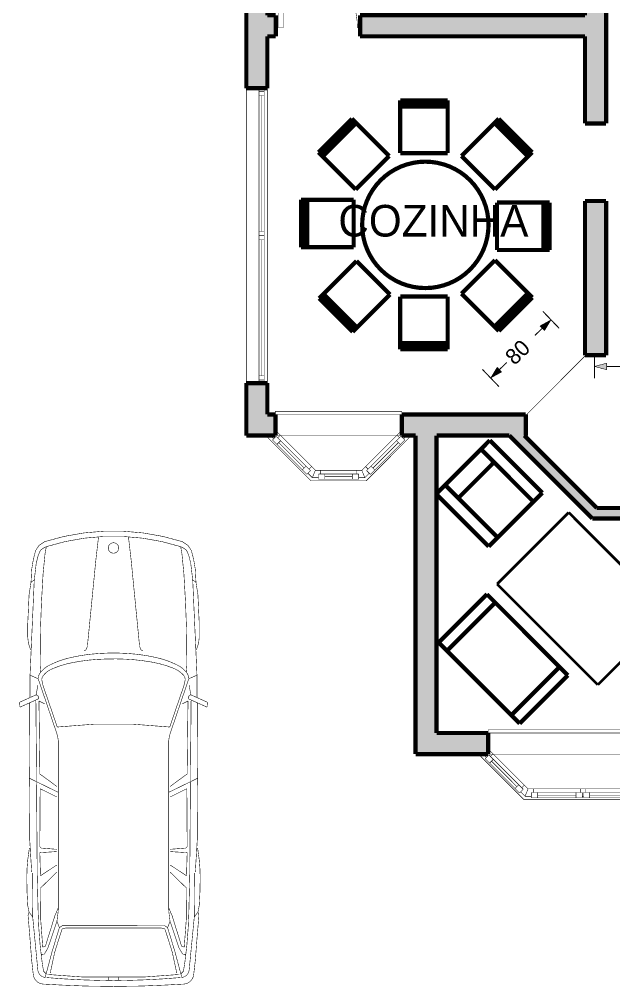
# Model space of a CAD drawing. Extents: x -27.1 to 14.4, y -13.6 to 27.5.
# Drawn here: x 2.19 to 7.83, y -4.2 to 4.98 of the extents above; entities that cross this region are included whole.
import ezdxf

# ---------------------------------------------------------------- set-up
doc = ezdxf.new("R2010")
doc.units = 0
doc.header["$MEASUREMENT"] = 0
doc.linetypes.add('RAYAS', pattern=[0.282222, 0.141111, -0.141111])
for name, color, linetype, lineweight, plot in [('CLOSET', 7, 'Continuous', 0, False), ('COTAS', 7, 'Continuous', 0, False), ('MUROS_EXTERIORES', 7, 'Continuous', 0, False), ('TEXTO', 7, 'Continuous', 0, False)]:
    doc.layers.add(name, color=color, linetype=linetype, lineweight=lineweight, plot=plot)

# ---------------------------------------------------------------- blocks, each defined once
blk = doc.blocks.new('VENTANA_SALIENTE_ANGULO__5')
at = {"color": 7, "linetype": 'Continuous', "const_width": 0.005}
for points in [[(-0.9919, 0.12), (-0.5619, 0.55)], [(-0.5619, 0.55), (0.5619, 0.55)], [(0.5619, 0.55), (0.9919, 0.12)], [(-0.9283, 0.1624), (-0.6018, 0.4889)], [(-0.6018, 0.4889), (-0.5665, 0.4535)], [(-0.5495, 0.52), (-0.5912, 0.4783)], [(-0.5495, 0.52), (-0.4905, 0.52)], [(-0.5205, 0.45), (-0.5495, 0.52)], [(-0.4905, 0.535), (-0.005, 0.535)], [(-0.4905, 0.485), (-0.4905, 0.535)], [(-0.005, 0.485), (-0.4905, 0.485)], [(-0.4705, 0.485), (-0.4705, 0.45)], [(-0.4305, 0.535), (-0.4305, 0.485)], [(-0.4305, 0.51), (-0.065, 0.51)], [(-0.065, 0.535), (-0.065, 0.485)], [(-0.025, 0.485), (-0.025, 0.45)], [(-0.005, 0.535), (-0.005, 0.485)], [(-0.005, 0.52), (0.005, 0.52)], [(0.005, 0.535), (0.4905, 0.535)], [(0.005, 0.485), (0.005, 0.535)], [(0.4905, 0.485), (0.005, 0.485)], [(0.025, 0.485), (0.025, 0.45)], [(0.065, 0.535), (0.065, 0.485)], [(0.065, 0.51), (0.4305, 0.51)], [(0.4305, 0.535), (0.4305, 0.485)], [(0.4705, 0.485), (0.4705, 0.45)], [(0.4905, 0.535), (0.4905, 0.485)], [(0.5495, 0.52), (0.4905, 0.52)], [(0.5205, 0.45), (0.5495, 0.52)], [(0.5495, 0.52), (0.5912, 0.4783)], [(0.6018, 0.4889), (0.5665, 0.4535)], [(0.9283, 0.1624), (0.6018, 0.4889)], [(-0.9, 0.0705), (-0.5205, 0.45)], [(-0.5665, 0.4535), (-0.8929, 0.1271)], [(-0.8682, 0.1872), (-0.6266, 0.4288)], [(-0.6442, 0.4465), (-0.6089, 0.4111)], [(-0.5806, 0.4394), (-0.5559, 0.4146)], [(-0.5205, 0.45), (0.5205, 0.45)], [(0.5205, 0.45), (0.9, 0.0705)], [(0.5806, 0.4394), (0.5559, 0.4146)], [(0.5665, 0.4535), (0.8929, 0.1271)], [(0.6442, 0.4465), (0.6089, 0.4111)], [(0.8682, 0.1872), (0.6266, 0.4288)], [(-0.8859, 0.2049), (-0.8505, 0.1695)], [(0.8859, 0.2049), (0.8505, 0.1695)], [(-0.9495, 0.12), (-0.9177, 0.1518)], [(-0.8929, 0.1271), (-0.9283, 0.1624)], [(-0.8788, 0.1412), (-0.854, 0.1165)], [(0.8788, 0.1412), (0.854, 0.1165)], [(0.8929, 0.1271), (0.9283, 0.1624)], [(0.9495, 0.12), (0.9177, 0.1518)], [(-0.9, -0.08), (-0.9, -0.11)], [(0.9, -0.11), (0.9, -0.08)], [(-0.9, -0.11), (0.9, -0.11)]]:
    blk.add_lwpolyline(points, dxfattribs=at)
at = {"color": 7, "linetype": 'RAYAS', "const_width": 0.005}
for points in [[(-0.9, 0.12), (0.9, 0.12)], [(-0.9, -0.08), (0.9, -0.08)]]:
    blk.add_lwpolyline(points, dxfattribs=at)
blk = doc.blocks.new('WALL_9', base_point=(6.0501, -1.8907))
at = {"layer": 'MUROS_EXTERIORES', "linetype": 'Continuous'}
for points in [[(6.6401, -1.9907), (6.6401, -1.7907), (6.1501, -1.7907), (5.9501, -1.9907)], [(9.1501, -1.9907), (8.9501, -1.7907), (8.4401, -1.7907), (8.4401, -1.9907)]]:
    blk.add_hatch(color=254, dxfattribs=at).paths.add_polyline_path(points, flags=0)
at = {"color": 5, "linetype": 'Continuous', "const_width": 0.04}
for points in [[(6.6401, -1.7907), (6.1501, -1.7907)], [(6.6401, -1.7907), (6.6401, -1.9907)], [(8.4401, -1.7907), (8.4401, -1.9907)], [(8.9501, -1.7907), (8.4401, -1.7907)], [(5.9501, -1.9907), (6.6401, -1.9907)], [(8.4401, -1.9907), (9.1501, -1.9907)]]:
    blk.add_lwpolyline(points, dxfattribs=at)
at = {"xscale": -1, "rotation": 180}
blk.add_blockref('VENTANA_SALIENTE_ANGULO__5', (7.5401, -1.8707), dxfattribs=at)
blk = doc.blocks.new('V2_BATIENTE_65_6')
at = {"color": 7, "linetype": 'Continuous', "const_width": 0.005}
for points in [[(0.9, 0), (-0.9, 0)], [(-0.9, 0), (-0.9, -0.05)], [(-0.87, 0), (-0.87, -0.05)], [(-0.83, -0.05), (-0.83, 0)], [(-0.04, 0), (-0.04, -0.0508)], [(0, 0), (0, -0.05)], [(0.04, 0), (0.04, -0.0508)], [(0.83, -0.05), (0.83, 0)], [(0.87, 0), (0.87, -0.05)], [(0.9, -0.05), (0.9, 0)], [(-0.9, -0.05), (0.9, -0.05)], [(-0.83, -0.025), (-0.04, -0.025)], [(0.83, -0.025), (0.04, -0.025)]]:
    blk.add_lwpolyline(points, dxfattribs=at)
blk = doc.blocks.new('V2_BATIENTE_65_7')
at = {"color": 7, "linetype": 'Continuous', "const_width": 0.005}
for points in [[(1.4, 0), (-1.4, 0)], [(-1.4, 0), (-1.4, -0.05)], [(-1.37, 0), (-1.37, -0.05)], [(-1.33, -0.05), (-1.33, 0)], [(-0.04, 0), (-0.04, -0.0508)], [(0, 0), (0, -0.05)], [(0.04, 0), (0.04, -0.0508)], [(1.33, -0.05), (1.33, 0)], [(1.37, 0), (1.37, -0.05)], [(1.4, -0.05), (1.4, 0)], [(-1.4, -0.05), (1.4, -0.05)], [(-1.33, -0.025), (-0.04, -0.025)], [(1.33, -0.025), (0.04, -0.025)]]:
    blk.add_lwpolyline(points, dxfattribs=at)
blk = doc.blocks.new('WALL_12', base_point=(4.4429, 8.5119))
at = {"layer": 'MUROS_EXTERIORES', "linetype": 'Continuous'}
for points in [[(4.3429, 7.7057), (4.5429, 7.7057), (4.5429, 8.4119), (4.3429, 8.6119)], [(4.3429, 4.3308), (4.5429, 4.3308), (4.5429, 5.9057), (4.3429, 5.9057)], [(4.3429, 1.0337), (4.5429, 1.2337), (4.5429, 1.5308), (4.3429, 1.5308)]]:
    blk.add_hatch(color=254, dxfattribs=at).paths.add_polyline_path(points, flags=0)
at = {"color": 5, "linetype": 'Continuous', "const_width": 0.04}
for points in [[(4.3429, 8.6119), (4.3429, 7.7057)], [(4.5429, 7.7057), (4.5429, 8.4119)], [(4.5429, 7.7057), (4.3429, 7.7057)], [(4.5429, 5.9057), (4.3429, 5.9057)], [(4.3429, 5.9057), (4.3429, 4.3308)], [(4.5429, 5.0231), (4.5429, 5.9057)], [(4.5429, 4.3308), (4.5429, 4.8231)], [(4.5429, 4.3308), (4.3429, 4.3308)], [(4.5429, 1.5308), (4.3429, 1.5308)], [(4.3429, 1.5308), (4.3429, 1.0337)], [(4.5429, 1.2337), (4.5429, 1.5308)]]:
    blk.add_lwpolyline(points, dxfattribs=at)
at = {"color": 7, "linetype": 'Continuous', "const_width": 0.005}
for points in [[(4.3429, 7.7057), (4.3429, 5.9057)], [(4.5429, 5.9057), (4.5429, 7.7057)], [(4.3429, 4.3308), (4.3429, 1.5308)], [(4.5429, 1.5308), (4.5429, 4.3308)]]:
    blk.add_lwpolyline(points, dxfattribs=at)
at = {"xscale": -1, "rotation": 90}
for name, p in [('V2_BATIENTE_65_6', (4.4629, 6.8057)), ('V2_BATIENTE_65_7', (4.4629, 2.9308))]:
    blk.add_blockref(name, p, dxfattribs=at)
blk = doc.blocks.new('WALL_13', base_point=(6.0501, -1.8907))
at = {"layer": 'MUROS_EXTERIORES', "linetype": 'Continuous'}
blk.add_hatch(color=254, dxfattribs=at).paths.add_polyline_path([(6.1501, -1.7907), (6.1501, 1.0337), (5.9501, 1.0337), (5.9501, -1.9907)], flags=0)
at = {"color": 5, "linetype": 'Continuous', "const_width": 0.04}
for points in [[(5.9501, 1.0337), (5.9501, -1.9907)], [(6.1501, -1.7907), (6.1501, 1.0337)]]:
    blk.add_lwpolyline(points, dxfattribs=at)
blk = doc.blocks.new('VENTANA_SALIENTE_ANGULO__8')
at = {"color": 7, "linetype": 'Continuous', "const_width": 0.005}
for points in [[(-0.6919, 0.12), (-0.2619, 0.55)], [(-0.2619, 0.55), (0.2619, 0.55)], [(0.2619, 0.55), (0.6919, 0.12)], [(-0.6283, 0.1624), (-0.3018, 0.4889)], [(-0.3018, 0.4889), (-0.2665, 0.4535)], [(-0.2495, 0.52), (-0.2912, 0.4783)], [(-0.2495, 0.52), (-0.1905, 0.52)], [(-0.2205, 0.45), (-0.2495, 0.52)], [(-0.1905, 0.535), (0.1905, 0.535)], [(-0.1905, 0.485), (-0.1905, 0.535)], [(0.1905, 0.485), (-0.1905, 0.485)], [(-0.1705, 0.485), (-0.1705, 0.45)], [(-0.1305, 0.535), (-0.1305, 0.485)], [(-0.1305, 0.51), (0.1305, 0.51)], [(0.1305, 0.535), (0.1305, 0.485)], [(0.1705, 0.485), (0.1705, 0.45)], [(0.1905, 0.535), (0.1905, 0.485)], [(0.2495, 0.52), (0.1905, 0.52)], [(0.2205, 0.45), (0.2495, 0.52)], [(0.2495, 0.52), (0.2912, 0.4783)], [(0.3018, 0.4889), (0.2665, 0.4535)], [(0.6283, 0.1624), (0.3018, 0.4889)], [(-0.6, 0.0705), (-0.2205, 0.45)], [(-0.2665, 0.4535), (-0.5929, 0.1271)], [(-0.5682, 0.1872), (-0.3266, 0.4288)], [(-0.3442, 0.4465), (-0.3089, 0.4111)], [(-0.2806, 0.4394), (-0.2559, 0.4146)], [(-0.2205, 0.45), (0.2205, 0.45)], [(0.2205, 0.45), (0.6, 0.0705)], [(0.2806, 0.4394), (0.2559, 0.4146)], [(0.2665, 0.4535), (0.5929, 0.1271)], [(0.3442, 0.4465), (0.3089, 0.4111)], [(0.5682, 0.1872), (0.3266, 0.4288)], [(-0.5859, 0.2049), (-0.5505, 0.1695)], [(0.5859, 0.2049), (0.5505, 0.1695)], [(-0.6495, 0.12), (-0.6177, 0.1518)], [(-0.5929, 0.1271), (-0.6283, 0.1624)], [(-0.5788, 0.1412), (-0.554, 0.1165)], [(0.5788, 0.1412), (0.554, 0.1165)], [(0.5929, 0.1271), (0.6283, 0.1624)], [(0.6495, 0.12), (0.6177, 0.1518)], [(-0.6, -0.08), (-0.6, -0.11)], [(0.6, -0.11), (0.6, -0.08)], [(-0.6, -0.11), (0.6, -0.11)]]:
    blk.add_lwpolyline(points, dxfattribs=at)
at = {"color": 7, "linetype": 'RAYAS', "const_width": 0.005}
for points in [[(-0.6, 0.12), (0.6, 0.12)], [(-0.6, -0.08), (0.6, -0.08)]]:
    blk.add_lwpolyline(points, dxfattribs=at)
blk = doc.blocks.new('WALL_14', base_point=(4.4429, 1.1337))
at = {"layer": 'MUROS_EXTERIORES', "linetype": 'Continuous'}
for points in [[(4.6196, 1.0337), (4.6196, 1.2337), (4.5429, 1.2337), (4.3429, 1.0337)], [(6.9971, 1.0337), (6.9971, 1.2337), (5.8196, 1.2337), (5.8196, 1.0337)]]:
    blk.add_hatch(color=254, dxfattribs=at).paths.add_polyline_path(points, flags=0)
at = {"color": 5, "linetype": 'Continuous', "const_width": 0.04}
for points in [[(4.6196, 1.2337), (4.5429, 1.2337)], [(4.6196, 1.2337), (4.6196, 1.0337)], [(5.8196, 1.2337), (5.8196, 1.0337)], [(6.9971, 1.2337), (5.8196, 1.2337)], [(6.9971, 1.0337), (6.9971, 1.2337)], [(4.3429, 1.0337), (4.6196, 1.0337)], [(5.8196, 1.0337), (5.9501, 1.0337)], [(6.1501, 1.0337), (6.8423, 1.0337)], [(6.9837, 1.0337), (6.9971, 1.0337)]]:
    blk.add_lwpolyline(points, dxfattribs=at)
at = {"xscale": -1, "rotation": 180}
blk.add_blockref('VENTANA_SALIENTE_ANGULO__8', (5.2196, 1.1537), dxfattribs=at)
blk = doc.blocks.new('WALL_15', base_point=(6.813, 1.1337))
at = {"layer": 'MUROS_EXTERIORES', "linetype": 'Continuous'}
blk.add_hatch(color=254, dxfattribs=at).paths.add_polyline_path([(6.8423, 1.0337), (7.6306, 0.2454), (7.672, 0.3454), (6.9837, 1.0337)], flags=0)
at = {"color": 5, "linetype": 'Continuous', "const_width": 0.04}
for points in [[(6.8423, 1.0337), (7.6306, 0.2454)], [(7.672, 0.3454), (6.9837, 1.0337)]]:
    blk.add_lwpolyline(points, dxfattribs=at)
blk = doc.blocks.new('WALL_16', base_point=(7.6513, 0.2954))
at = {"layer": 'MUROS_EXTERIORES', "linetype": 'Continuous'}
blk.add_hatch(color=254, dxfattribs=at).paths.add_polyline_path([(7.6306, 0.2454), (8.1792, 0.2454), (8.1792, 0.3454), (7.672, 0.3454)], flags=0)
at = {"color": 5, "linetype": 'Continuous', "const_width": 0.04}
for points in [[(8.1792, 0.3454), (7.672, 0.3454)], [(8.1792, 0.2454), (8.1792, 0.3454)], [(7.6306, 0.2454), (8.1792, 0.2454)]]:
    blk.add_lwpolyline(points, dxfattribs=at)
blk = doc.blocks.new('PUERTA_1_M_65_5')
at = {"color": 0, "linetype": 'Continuous', "const_width": 0.005}
blk.add_lwpolyline([(0.3306, 0.7487, 0.396979), (-0.375, 0, 0.396979)], format="xyb", dxfattribs=at)
for points in [[(0.375, 0.75), (0.3306, 0.75)], [(0.3306, 0), (0.3306, 0.75)], [(0.375, 0), (0.375, 0.75)], [(0.375, 0), (0.3306, 0)]]:
    blk.add_lwpolyline(points, dxfattribs=at)
blk = doc.blocks.new('WALL_20', base_point=(7.6603, 4.9231))
at = {"layer": 'MUROS_EXTERIORES', "linetype": 'Continuous'}
for points in [[(4.5429, 5.0231), (4.5429, 4.8231), (4.6231, 4.8231), (4.6231, 5.0231)], [(5.4239, 5.0231), (5.4239, 4.8231), (7.5603, 4.8231), (7.5603, 5.0231)]]:
    blk.add_hatch(color=254, dxfattribs=at).paths.add_polyline_path(points, flags=0)
at = {"color": 5, "linetype": 'Continuous', "const_width": 0.04}
for points in [[(4.6231, 5.0231), (4.5429, 5.0231)], [(4.6231, 4.8231), (4.6231, 5.0231)], [(5.4239, 4.8231), (5.4239, 5.0231)], [(7.5603, 5.0231), (5.4239, 5.0231)], [(4.5429, 4.8231), (4.6231, 4.8231)], [(5.4239, 4.8231), (7.5603, 4.8231)]]:
    blk.add_lwpolyline(points, dxfattribs=at)
at = {"color": 7, "xscale": -1}
blk.add_blockref('PUERTA_1_M_65_5', (5.0235, 4.9031), dxfattribs=at)
blk = doc.blocks.new('PUERTA_1_M_65_8')
at = {"color": 0, "linetype": 'Continuous', "const_width": 0.005}
blk.add_lwpolyline([(0.3306, 0.7487, 0.396979), (-0.375, 0, 0.396979)], format="xyb", dxfattribs=at)
for points in [[(0.375, 0.75), (0.3306, 0.75)], [(0.3306, 0), (0.3306, 0.75)], [(0.375, 0), (0.375, 0.75)], [(0.375, 0), (0.3306, 0)]]:
    blk.add_lwpolyline(points, dxfattribs=at)
blk = doc.blocks.new('WALL_29', base_point=(7.6603, 8.5119))
at = {"layer": 'MUROS_EXTERIORES', "linetype": 'Continuous'}
for points in [[(7.5603, 6.6286), (7.7603, 6.6286), (7.7603, 8.6119), (7.5603, 8.4119)], [(7.5603, 3.9958), (7.7603, 3.9958), (7.7603, 5.8278), (7.5603, 5.8278)]]:
    blk.add_hatch(color=254, dxfattribs=at).paths.add_polyline_path(points, flags=0)
at = {"color": 5, "linetype": 'Continuous', "const_width": 0.04}
for points in [[(7.7603, 6.6286), (7.7603, 8.6119)], [(7.5603, 8.4119), (7.5603, 6.6286)], [(7.7603, 6.6286), (7.5603, 6.6286)], [(7.7603, 5.8278), (7.5603, 5.8278)], [(7.5603, 5.8278), (7.5603, 5.0231)], [(7.7603, 3.9958), (7.7603, 5.8278)], [(7.5603, 4.8231), (7.5603, 3.9958)], [(7.5603, 3.9958), (7.7603, 3.9958)]]:
    blk.add_lwpolyline(points, dxfattribs=at)
at = {"color": 7, "rotation": 89.99999999999999}
blk.add_blockref('PUERTA_1_M_65_8', (7.6803, 6.2282), dxfattribs=at)
blk = doc.blocks.new('WALL_30', base_point=(7.6603, 3.2599))
at = {"layer": 'MUROS_EXTERIORES', "linetype": 'Continuous'}
blk.add_hatch(color=254, dxfattribs=at).paths.add_polyline_path([(7.5603, 3.2599), (7.5603, 1.7963), (7.7603, 1.7963), (7.7603, 3.2599)], flags=0)
at = {"color": 5, "linetype": 'Continuous', "const_width": 0.04}
for points in [[(7.5603, 3.2599), (7.5603, 1.7963)], [(7.7603, 3.2599), (7.5603, 3.2599)], [(7.7603, 1.7963), (7.7603, 3.2599)], [(7.5603, 1.7963), (7.7603, 1.7963)]]:
    blk.add_lwpolyline(points, dxfattribs=at)
blk = doc.blocks.new('DIM_4', base_point=(9.0501, 1.6893))
at = {"color": 251, "linetype": 'Continuous', "const_width": 0.01}
for points in [[(7.6501, 1.5768), (7.6501, 1.8018)], [(9.0501, 1.5768), (9.0501, 1.8018)], [(7.766, 1.6893), (8.0094, 1.6893)], [(8.6908, 1.6893), (8.9342, 1.6893)]]:
    blk.add_lwpolyline(points, dxfattribs=at)
at = {"color": 7, "linetype": 'Continuous', "const_width": 0.005}
for points in [[(7.6501, 1.6893), (7.766, 1.7204)], [(7.6501, 1.6893), (7.766, 1.6583)], [(7.766, 1.7204), (7.766, 1.6583)], [(9.0501, 1.6893), (8.9342, 1.7204)], [(8.9342, 1.6583), (8.9342, 1.7204)], [(9.0501, 1.6893), (8.9342, 1.6583)]]:
    blk.add_lwpolyline(points, dxfattribs=at)
at = {"color": 7}
for points in [[(7.6501, 1.6893), (7.766, 1.7204), (7.766, 1.6583)], [(9.0501, 1.6893), (8.9342, 1.6583), (8.9342, 1.7204)]]:
    blk.add_solid(points, dxfattribs=at)
blk.add_text('1.40', height=0.15, dxfattribs=at).set_placement((8.0394, 1.6143))
blk = doc.blocks.new('DIM_5', base_point=(7.2374, 2.1316))
at = {"color": 251, "linetype": 'Continuous', "const_width": 0.01}
for points in [[(7.3155, 2.0505), (7.1594, 2.2126)], [(7.0843, 1.9841), (7.154, 2.0512)], [(6.7421, 1.4985), (6.5861, 1.6605)], [(6.7476, 1.6599), (6.8172, 1.727)]]:
    blk.add_lwpolyline(points, dxfattribs=at)
at = {"color": 7, "linetype": 'Continuous', "const_width": 0.005}
for points in [[(7.2374, 2.1316), (7.1324, 2.0735)], [(7.2374, 2.1316), (7.1755, 2.0288)], [(7.1755, 2.0288), (7.1324, 2.0735)], [(6.6641, 1.5795), (6.726, 1.6822)], [(6.726, 1.6822), (6.7691, 1.6375)], [(6.6641, 1.5795), (6.7691, 1.6375)]]:
    blk.add_lwpolyline(points, dxfattribs=at)
at = {"color": 7}
for points in [[(7.2374, 2.1316), (7.1755, 2.0288), (7.1324, 2.0735)], [(6.6641, 1.5795), (6.726, 1.6822), (6.7691, 1.6375)]]:
    blk.add_solid(points, dxfattribs=at)
blk.add_text('80', height=0.15, rotation=43.91765, dxfattribs=at).set_placement((6.8909, 1.6937))

msp = doc.modelspace()

# ---------------------------------------------------------------- linework, layer by layer
at = {"color": 0, "linetype": 'Continuous'}
for points, const_width in [([(5.8053, 4.214), (6.2553, 4.214)], 0.04), ([(6.2553, 4.214), (5.8053, 4.214)], 0.04), ([(5.8053, 4.214), (5.8053, 3.714)], 0.04), ([(5.8953, 4.214), (5.8353, 4.214)], 0.04), ([(6.2253, 4.214), (6.1653, 4.214)], 0.04), ([(6.2553, 3.714), (6.2553, 4.214)], 0.04), ([(6.2553, 4.1852), (5.8053, 4.1852)], 0.04), ([(6.2553, 4.1562), (5.8053, 4.1562)], 0.04), ([(6.2553, 3.714), (6.2553, 4.128)], 0.04), ([(5.028, 3.7225), (5.3462, 4.0407)], 0.04), ([(5.3462, 4.0407), (5.028, 3.7225)], 0.04), ([(5.3666, 4.0204), (5.0484, 3.7022)], 0.04), ([(5.6998, 3.6872), (5.3462, 4.0407)], 0.04), ([(6.3872, 3.6872), (6.7408, 4.0407)], 0.04), ([(6.7204, 4.0204), (7.0386, 3.7022)], 0.04), ([(7.059, 3.7225), (6.7408, 4.0407)], 0.04), ([(6.7408, 4.0407), (7.059, 3.7225)], 0.04), ([(5.3872, 3.9998), (5.069, 3.6816)], 0.04), ([(5.325, 4.0195), (5.2826, 3.9771)], 0.04), ([(5.6998, 3.6872), (5.4071, 3.9799)], 0.04), ([(6.3872, 3.6872), (6.6799, 3.9799)], 0.04), ([(6.6998, 3.9998), (7.018, 3.6816)], 0.04), ([(6.762, 4.0195), (6.8044, 3.9771)], 0.04), ([(5.0917, 3.7862), (5.0493, 3.7437)], 0.04), ([(6.9953, 3.7862), (7.0377, 3.7437)], 0.04), ([(5.028, 3.7225), (5.3816, 3.369)], 0.04), ([(5.3816, 3.369), (5.6998, 3.6872)], 0.04), ([(5.8053, 3.714), (6.2553, 3.714)], 0.04), ([(6.7054, 3.369), (6.3872, 3.6872)], 0.04), ([(7.059, 3.7225), (6.7054, 3.369)], 0.04), ([(4.8627, 3.2714), (4.8627, 2.8214)], 0.04), ([(4.8627, 2.8214), (4.8627, 3.2714)], 0.04), ([(4.8627, 3.2714), (5.3627, 3.2714)], 0.04), ([(4.8627, 3.1814), (4.8627, 3.2414)], 0.04), ([(4.8915, 2.8214), (4.8915, 3.2714)], 0.04), ([(4.9206, 2.8214), (4.9206, 3.2714)], 0.04), ([(5.3627, 3.2714), (5.3627, 2.8214)], 0.04), ([(6.7243, 2.795), (6.7243, 3.245)], 0.04), ([(6.7243, 3.245), (7.1382, 3.245)], 0.04), ([(6.7243, 3.245), (7.2243, 3.245)], 0.04), ([(7.1664, 3.245), (7.1664, 2.795)], 0.04), ([(7.1955, 3.245), (7.1955, 2.795)], 0.04), ([(7.2243, 2.795), (7.2243, 3.245)], 0.04), ([(7.2243, 3.245), (7.2243, 2.795)], 0.04), ([(7.2243, 3.215), (7.2243, 3.155)], 0.04), ([(4.8627, 2.8514), (4.8627, 2.9114)], 0.04), ([(7.2243, 2.885), (7.2243, 2.825)], 0.04), ([(5.3627, 2.8214), (4.8627, 2.8214)], 0.04), ([(5.3627, 2.8214), (4.9488, 2.8214)], 0.04), ([(7.2243, 2.795), (6.7243, 2.795)], 0.04), ([(5.3895, 2.6895), (5.036, 2.336)], 0.04), ([(5.3895, 2.6895), (5.0968, 2.3968)], 0.04), ([(5.7077, 2.3713), (5.3895, 2.6895)], 0.04), ([(6.7054, 2.6974), (6.3872, 2.3792)], 0.04), ([(7.059, 2.3439), (6.7054, 2.6974)], 0.04), ([(5.0769, 2.3769), (5.3951, 2.0587)], 0.04), ([(5.3541, 2.0178), (5.7077, 2.3713)], 0.04), ([(6.3872, 2.3792), (6.6799, 2.0865)], 0.04), ([(6.3872, 2.3792), (6.7408, 2.0257)], 0.04), ([(6.6998, 2.0666), (7.018, 2.3848)], 0.04), ([(5.3541, 2.0178), (5.036, 2.336)], 0.04), ([(5.036, 2.336), (5.3541, 2.0178)], 0.04), ([(5.0563, 2.3563), (5.3745, 2.0381)], 0.04), ([(5.0572, 2.3148), (5.0996, 2.2723)], 0.04), ([(5.8053, 2.3524), (6.2553, 2.3524)], 0.04), ([(5.8053, 1.8524), (5.8053, 2.3524)], 0.04), ([(6.2553, 2.3524), (6.2553, 1.9384)], 0.04), ([(6.2553, 2.3524), (6.2553, 1.8524)], 0.04), ([(6.7204, 2.046), (7.0386, 2.3642)], 0.04), ([(7.059, 2.3439), (6.7408, 2.0257)], 0.04), ([(6.7408, 2.0257), (7.059, 2.3439)], 0.04), ([(6.9953, 2.2802), (7.0377, 2.3227)], 0.04), ([(5.2905, 2.0814), (5.3329, 2.039)], 0.04), ([(6.762, 2.0469), (6.8044, 2.0893)], 0.04), ([(6.2553, 1.9102), (5.8053, 1.9102)], 0.04), ([(6.2553, 1.8812), (5.8053, 1.8812)], 0.04), ([(5.8053, 1.8524), (6.2553, 1.8524)], 0.04), ([(6.2553, 1.8524), (5.8053, 1.8524)], 0.04), ([(5.8953, 1.8524), (5.8353, 1.8524)], 0.04), ([(6.2253, 1.8524), (6.1653, 1.8524)], 0.04), ([(6.6559, 0.9891), (6.1459, 0.4792)], 0.04), ([(6.5709, 0.9041), (7.07, 0.405)], 0.04), ([(7.155, 0.49), (6.6559, 0.9891)], 0.04), ([(6.3557, 0.4394), (6.6957, 0.7793)], 0.04), ([(6.2309, 0.5641), (6.73, 0.065)], 0.04), ([(6.1459, 0.4792), (6.6451, -0.02)], 0.04), ([(6.6451, -0.02), (7.155, 0.49)], 0.04), ([(7.4049, 0.3031), (6.7255, -0.3763)], 0.025), ([(8.3611, -0.6531), (7.4049, 0.3031)], 0.025), ([(2.3752, -0.0091), (2.4285, 0.0263)], 0.005), ([(2.9391, 0.0685), (2.9142, -0.146)], 0.005), ([(3.224, 0.0685), (3.2489, -0.146)], 0.005), ([(3.7879, -0.0091), (3.7345, 0.0263)], 0.005), ([(2.3166, -0.1638), (2.3321, -0.0925)], 0.005), ([(2.3321, -0.0925), (2.3449, -0.0522)], 0.005), ([(2.3449, -0.0522), (2.3752, -0.0091)], 0.005), ([(2.3662, -0.1049), (2.3879, -0.0554)], 0.005), ([(2.3879, -0.0554), (2.4188, -0.0337)], 0.005), ([(2.4126, -0.2814), (2.4312, -0.0895)], 0.005), ([(2.4188, -0.0337), (2.4436, -0.0213)], 0.005), ([(2.4312, -0.0895), (2.4436, -0.0213)], 0.005), ([(3.7442, -0.0337), (3.7194, -0.0213)], 0.005), ([(3.7318, -0.0895), (3.7194, -0.0213)], 0.005), ([(3.7194, -0.0213), (3.7194, -0.0213)], 0.005), ([(3.7504, -0.2814), (3.7318, -0.0895)], 0.005), ([(3.7752, -0.0554), (3.7442, -0.0337)], 0.005), ([(3.7968, -0.1049), (3.7752, -0.0554)], 0.005), ([(3.8182, -0.0522), (3.7879, -0.0091)], 0.005), ([(3.8309, -0.0925), (3.8182, -0.0522)], 0.005), ([(3.8464, -0.1638), (3.8309, -0.0925)], 0.005), ([(2.3043, -0.2381), (2.3166, -0.1638)], 0.005), ([(2.329, -0.3372), (2.3476, -0.1793)], 0.005), ([(2.3476, -0.1793), (2.3662, -0.1049)], 0.005), ([(2.9142, -0.146), (2.8338, -0.9658)], 0.005), ([(3.2489, -0.146), (3.3293, -0.9658)], 0.005), ([(3.8154, -0.1793), (3.7968, -0.1049)], 0.005), ([(3.834, -0.3372), (3.8154, -0.1793)], 0.005), ([(3.8588, -0.2381), (3.8464, -0.1638)], 0.005), ([(2.2981, -0.3589), (2.3043, -0.2381)], 0.005), ([(3.865, -0.3589), (3.8588, -0.2381)], 0.005), ([(2.2795, -0.4796), (2.2981, -0.3589)], 0.005), ([(2.2888, -1.2414), (2.329, -0.3372)], 0.005), ([(2.2981, -0.3589), (2.329, -0.3372)], 0.005), ([(2.3972, -0.554), (2.4126, -0.2814)], 0.005), ([(3.7659, -0.554), (3.7504, -0.2814)], 0.005), ([(3.8743, -1.2414), (3.834, -0.3372)], 0.005), ([(3.865, -0.3589), (3.834, -0.3372)], 0.005), ([(3.8836, -0.4796), (3.865, -0.3589)], 0.005), ([(6.7255, -0.3763), (7.6817, -1.3325)], 0.025), ([(6.6286, -0.4734), (6.1703, -0.9316)], 0.04), ([(7.3972, -1.242), (6.6286, -0.4734)], 0.04), ([(2.2733, -0.619), (2.2795, -0.4796)], 0.005), ([(3.8897, -0.619), (3.8836, -0.4796)], 0.005), ([(6.2492, -1.0104), (6.7074, -0.5522)], 0.04), ([(2.2671, -0.749), (2.2733, -0.619)], 0.005), ([(2.3879, -0.8079), (2.3972, -0.554)], 0.005), ([(3.7752, -0.8079), (3.7659, -0.554)], 0.005), ([(3.8959, -0.749), (3.8897, -0.619)], 0.005), ([(7.6817, -1.3325), (8.3611, -0.6531)], 0.025), ([(2.2671, -0.8822), (2.2671, -0.749)], 0.005), ([(2.3848, -1.1454), (2.3879, -0.8079)], 0.005), ([(3.7783, -1.1454), (3.7752, -0.8079)], 0.005), ([(3.8959, -0.8822), (3.8959, -0.749)], 0.005), ([(2.2733, -0.9379), (2.2671, -0.8822)], 0.005), ([(3.8897, -0.9379), (3.8959, -0.8822)], 0.005), ([(6.1703, -0.9316), (6.939, -1.7003)], 0.04), ([(2.295, -1.003), (2.2733, -0.9379)], 0.005), ([(2.8214, -0.9999), (2.8028, -1.0092)], 0.005), ([(2.8338, -0.9658), (2.8214, -0.9999)], 0.005), ([(3.3293, -0.9658), (3.3416, -0.9999)], 0.005), ([(3.3293, -0.9658), (3.3416, -0.9999)], 0.005), ([(3.3416, -0.9999), (3.3602, -1.0092)], 0.005), ([(3.3416, -0.9999), (3.3602, -1.0092)], 0.005), ([(3.8681, -1.003), (3.8897, -0.9379)], 0.005), ([(2.3848, -1.1454), (2.3904, -1.2124)], 0.005), ([(3.7783, -1.1454), (3.7727, -1.2124)], 0.005), ([(6.8601, -1.6214), (7.3184, -1.1632)], 0.04), ([(2.2888, -1.4489), (2.2888, -1.2414)], 0.005), ([(2.2888, -1.2414), (2.3662, -1.2755)], 0.005), ([(2.5413, -1.7892), (2.3662, -1.2755)], 0.005), ([(2.4003, -1.2848), (2.4126, -1.3405)], 0.005), ([(3.6217, -1.7892), (3.7968, -1.2755)], 0.005), ([(3.7628, -1.2848), (3.7504, -1.3405)], 0.005), ([(3.8743, -1.2414), (3.7968, -1.2755)], 0.005), ([(3.8743, -1.4537), (3.8743, -1.2414)], 0.005), ([(6.939, -1.7003), (7.3972, -1.242)], 0.04), ([(2.3476, -1.4272), (2.3631, -1.3343)], 0.005), ([(2.4126, -1.3405), (2.5473, -1.7336)], 0.005), ([(3.7504, -1.3405), (3.6157, -1.7336)], 0.005), ([(3.8154, -1.4272), (3.7999, -1.3343)], 0.005), ([(2.1897, -1.4984), (2.3476, -1.4272)], 0.005), ([(2.3724, -1.4644), (2.1928, -1.5449)], 0.005), ([(2.3476, -1.4272), (2.3693, -1.4427)], 0.005), ([(2.3693, -1.4427), (2.3724, -1.4644)], 0.005), ([(3.7937, -1.4427), (3.7907, -1.4644)], 0.005), ([(3.7907, -1.4644), (3.9703, -1.5449)], 0.005), ([(3.8154, -1.4272), (3.7937, -1.4427)], 0.005), ([(3.9734, -1.4984), (3.8154, -1.4272)], 0.005), ([(2.1928, -1.5449), (2.1897, -1.4984)], 0.005), ([(2.2826, -2.2117), (2.2858, -1.5032)], 0.005), ([(2.3443, -1.4769), (2.3507, -2.2533)], 0.005), ([(2.382, -2.1791), (2.3738, -1.4868)], 0.005), ([(2.4268, -1.5133), (2.3738, -1.4868)], 0.005), ([(3.7362, -1.5133), (3.7907, -1.486)], 0.005), ([(3.781, -2.1791), (3.7892, -1.4868)], 0.005), ([(3.8187, -1.4769), (3.8123, -2.2533)], 0.005), ([(3.8805, -2.2117), (3.8773, -1.5032)], 0.005), ([(3.9703, -1.5449), (3.9734, -1.4984)], 0.005), ([(2.5582, -1.8909), (2.5582, -3.4462)], 0.005), ([(3.6049, -1.8909), (3.6049, -3.4462)], 0.005), ([(2.5427, -2.2973), (2.382, -2.1791)], 0.005), ([(3.6203, -2.2973), (3.781, -2.1791)], 0.005), ([(2.2826, -2.2117), (2.2857, -2.8021)], 0.005), ([(2.5582, -2.3541), (2.2857, -2.221)], 0.005), ([(2.3507, -2.2533), (2.3569, -3.1304)], 0.005), ([(3.6049, -2.3541), (3.8774, -2.221)], 0.005), ([(3.8123, -2.2533), (3.8061, -3.1304)], 0.005), ([(3.8805, -2.2117), (3.8774, -2.8021)], 0.005), ([(2.3817, -2.8703), (2.3848, -2.319)], 0.005), ([(2.3848, -2.319), (2.5427, -2.3976)], 0.005), ([(3.7783, -2.319), (3.6203, -2.3976)], 0.005), ([(3.7814, -2.8703), (3.7783, -2.319)], 0.005), ([(2.2857, -2.8021), (2.3043, -3.1087)], 0.005), ([(3.8774, -2.8021), (3.8588, -3.1087)], 0.005), ([(2.2671, -2.9941), (2.2826, -2.8826)], 0.005), ([(2.3941, -2.8826), (2.3817, -2.8703)], 0.005), ([(2.3817, -2.926), (2.5427, -2.9161)], 0.005), ([(2.3879, -3.1458), (2.3817, -2.926)], 0.005), ([(2.5427, -2.8943), (2.3941, -2.8826)], 0.005), ([(3.6203, -2.8943), (3.769, -2.8826)], 0.005), ([(3.7814, -2.926), (3.6203, -2.9161)], 0.005), ([(3.769, -2.8826), (3.7814, -2.8703)], 0.005), ([(3.7752, -3.1458), (3.7814, -2.926)], 0.005), ([(3.8959, -2.9941), (3.8805, -2.8826)], 0.005), ([(2.2609, -3.0684), (2.2671, -2.9941)], 0.005), ([(3.9021, -3.0684), (3.8959, -2.9941)], 0.005), ([(2.2578, -3.1644), (2.2609, -3.0684)], 0.005), ([(2.3104, -3.118), (2.3135, -3.5298)], 0.005), ([(2.3879, -3.1458), (2.5427, -3.0434)], 0.005), ([(2.5427, -3.1117), (2.3879, -3.2625)], 0.005), ([(3.7752, -3.1458), (3.6203, -3.0434)], 0.005), ([(3.6203, -3.1117), (3.7752, -3.2625)], 0.005), ([(3.8526, -3.118), (3.8495, -3.5298)], 0.005), ([(3.9052, -3.1644), (3.9021, -3.0684)], 0.005), ([(2.2609, -3.3131), (2.2578, -3.1644)], 0.005), ([(2.3569, -3.1304), (2.3662, -3.5082)], 0.005), ([(3.8061, -3.1304), (3.7968, -3.5082)], 0.005), ([(3.9021, -3.3131), (3.9052, -3.1644)], 0.005), ([(2.3879, -3.2625), (2.3902, -3.5618)], 0.005), ([(3.7752, -3.2625), (3.7728, -3.5618)], 0.005), ([(2.2671, -3.4277), (2.2609, -3.3131)], 0.005), ([(3.8959, -3.4277), (3.9021, -3.3131)], 0.005), ([(2.2795, -3.4896), (2.2671, -3.4277)], 0.005), ([(2.2702, -3.5236), (2.2795, -3.4896)], 0.005), ([(2.2795, -3.4896), (2.3135, -3.536)], 0.005), ([(2.5582, -3.4462), (2.5272, -3.5205)], 0.005), ([(2.5582, -3.4462), (2.5551, -3.4927)], 0.005), ([(3.6049, -3.4462), (3.6079, -3.4927)], 0.005), ([(3.6049, -3.4462), (3.6358, -3.5205)], 0.005), ([(3.8836, -3.4896), (3.8495, -3.536)], 0.005), ([(3.8836, -3.4896), (3.8959, -3.4277)], 0.005), ([(3.8928, -3.5236), (3.8836, -3.4896)], 0.005), ([(2.2857, -3.7064), (2.2702, -3.5236)], 0.005), ([(2.3627, -4.0391), (2.3135, -3.5298)], 0.005), ([(2.3662, -3.5082), (2.3724, -3.6444)], 0.005), ([(2.3902, -3.5618), (2.4095, -3.8227)], 0.005), ([(2.4343, -3.8147), (2.5272, -3.5175)], 0.005), ([(2.4591, -3.8302), (2.5444, -3.5778)], 0.005), ([(2.5551, -3.4927), (2.5444, -3.5778)], 0.005), ([(2.5675, -3.6382), (2.5444, -3.5778)], 0.005), ([(3.5956, -3.6382), (3.6186, -3.5778)], 0.005), ([(3.6079, -3.4927), (3.6186, -3.5778)], 0.005), ([(3.7039, -3.8302), (3.6186, -3.5778)], 0.005), ([(3.7287, -3.8147), (3.6358, -3.5175)], 0.005), ([(3.7728, -3.5618), (3.7535, -3.8227)], 0.005), ([(3.7968, -3.5082), (3.7907, -3.6444)], 0.005), ([(3.8003, -4.0391), (3.8495, -3.5298)], 0.005), ([(3.8774, -3.7064), (3.8928, -3.5236)], 0.005), ([(2.3724, -3.6444), (2.3848, -3.8054)], 0.005), ([(2.4993, -3.8612), (2.5675, -3.6382)], 0.005), ([(2.5861, -3.6723), (2.5241, -3.8674)], 0.005), ([(2.5675, -3.6382), (2.5981, -3.6178)], 0.005), ([(2.5953, -3.6475), (2.5861, -3.6723)], 0.005), ([(3.5649, -3.6178), (2.5953, -3.6196)], 0.005), ([(2.6294, -3.6413), (2.5953, -3.6475)], 0.005), ([(3.5336, -3.6413), (2.6294, -3.6413)], 0.005), ([(3.5336, -3.6413), (3.5677, -3.6475)], 0.005), ([(3.5956, -3.6382), (3.5649, -3.6178)], 0.005), ([(3.5677, -3.6475), (3.577, -3.6723)], 0.005), ([(3.577, -3.6723), (3.6389, -3.8674)], 0.005), ([(3.6637, -3.8612), (3.5956, -3.6382)], 0.005), ([(3.7907, -3.6444), (3.7783, -3.8054)], 0.005), ([(2.3043, -3.9479), (2.2857, -3.7064)], 0.005), ([(3.8588, -3.9479), (3.8774, -3.7064)], 0.005), ([(2.3848, -3.8054), (2.3941, -3.886)], 0.005), ([(2.4095, -3.8227), (2.4343, -3.8147)], 0.005), ([(2.425, -3.8891), (2.4591, -3.8302)], 0.005), ([(3.738, -3.8891), (3.7039, -3.8302)], 0.005), ([(3.7535, -3.8227), (3.7287, -3.8147)], 0.005), ([(3.7783, -3.8054), (3.769, -3.886)], 0.005), ([(2.3043, -3.9479), (2.3197, -4.0838)], 0.005), ([(2.3941, -3.886), (2.4033, -3.9634)], 0.005), ([(2.3972, -3.8922), (2.425, -3.8891)], 0.005), ([(2.4993, -3.8612), (2.4326, -4.1109)], 0.005), ([(2.5241, -3.8674), (2.4808, -4.068)], 0.005), ([(3.6389, -3.8674), (3.6823, -4.068)], 0.005), ([(3.6637, -3.8612), (3.7304, -4.1109)], 0.005), ([(3.7659, -3.8922), (3.738, -3.8891)], 0.005), ([(3.769, -3.886), (3.7597, -3.9634)], 0.005), ([(3.8588, -3.9479), (3.8433, -4.0838)], 0.005), ([(2.4033, -3.9634), (2.4168, -4.0511)], 0.005), ([(3.7597, -3.9634), (3.7462, -4.0511)], 0.005), ([(2.4168, -4.0511), (2.4419, -4.0762)], 0.005), ([(2.6108, -4.1244), (2.4467, -4.112)], 0.005), ([(2.778, -4.1058), (2.4547, -4.0822)], 0.005), ([(2.6108, -4.1244), (2.7873, -4.1337)], 0.005), ([(3.0815, -4.1058), (2.778, -4.1058)], 0.005), ([(2.7873, -4.1337), (2.9793, -4.1399)], 0.005), ([(3.032, -4.1368), (3.0382, -4.1058)], 0.005), ([(3.0815, -4.1058), (3.385, -4.1058)], 0.005), ([(3.1311, -4.1368), (3.1249, -4.1058)], 0.005), ([(3.3757, -4.1337), (3.1837, -4.1399)], 0.005), ([(3.5522, -4.1244), (3.3757, -4.1337)], 0.005), ([(3.385, -4.1058), (3.7084, -4.0822)], 0.005), ([(3.5522, -4.1244), (3.7163, -4.112)], 0.005), ([(3.7462, -4.0511), (3.7212, -4.0762)], 0.005), ([(2.5922, -4.1832), (2.4153, -4.1739)], 0.005), ([(2.8183, -4.1925), (2.5922, -4.1832)], 0.005), ([(3.0784, -4.1956), (2.8183, -4.1925)], 0.005), ([(2.9793, -4.1399), (3.0846, -4.1368)], 0.005), ([(3.1837, -4.1399), (3.0784, -4.1368)], 0.005), ([(3.0846, -4.1956), (3.3447, -4.1925)], 0.005), ([(3.3447, -4.1925), (3.5708, -4.1832)], 0.005), ([(3.5708, -4.1832), (3.7477, -4.1739)], 0.005)]:
    msp.add_lwpolyline(points, dxfattribs=dict(at, const_width=const_width))
for points, const_width in [([(6.6435, 3.0332, 1), (5.4435, 3.0332, 1)], 0.04), ([(3.0815, 0.0158, 1), (3.0815, -0.0833, 1)], 0.005), ([(3.8464, -0.1638), (3.8464, -0.1638, 1)], 0.005)]:
    msp.add_lwpolyline(points, format="xyb", close=True, dxfattribs=dict(at, const_width=const_width))
at = {"color": 0, "linetype": 'Continuous', "const_width": 0.005}
for points in [[(3.7345, 0.0263, 0.154629), (2.4285, 0.0263, 0.154629)], [(3.7194, -0.0213, 0.154629), (2.4436, -0.0213, 0.154629)], [(2.6841, -1.0721, 0.060679), (2.4867, -1.1396, 0.060679)], [(2.942, -1.0355, 0.038734), (2.6841, -1.0721, 0.038734)], [(2.9323, -1.0914, 0.033773), (2.6892, -1.1227, 0.033773)], [(3.198, -1.0895, 0.028668), (2.9323, -1.0914, 0.028668)], [(3.2211, -1.0355, 0.033683), (2.942, -1.0355, 0.033683)], [(3.446, -1.1173, 0.032544), (3.198, -1.0895, 0.032544)], [(3.4789, -1.0721, 0.038734), (3.2211, -1.0355, 0.038734)], [(3.6763, -1.1396, 0.060679), (3.4789, -1.0721, 0.060679)], [(2.4867, -1.1396, 0.138895), (2.3799, -1.2277, 0.138895)], [(2.5059, -1.1787, 0.144147), (2.4103, -1.2509, 0.144147)], [(2.6892, -1.1227, 0.05553), (2.5059, -1.1787, 0.05553)], [(3.6385, -1.1706, 0.051056), (3.446, -1.1173, 0.051056)], [(3.7462, -1.2413, 0.124426), (3.6385, -1.1706, 0.124426)], [(3.7831, -1.2277, 0.138894), (3.6763, -1.1396, 0.138894)], [(2.3799, -1.2277, 0.141129), (2.3662, -1.2755, 0.141129)], [(2.4005, -1.2799, 0.021093), (2.4003, -1.2848, 0.021093)], [(2.4021, -1.2702, 0.041119), (2.4005, -1.2799, 0.041119)], [(2.4103, -1.2509, 0.07267), (2.4021, -1.2702, 0.07267)], [(3.7577, -1.2605, 0.06419), (3.7462, -1.2413, 0.06419)], [(3.7609, -1.2702, 0.038222), (3.7577, -1.2605, 0.038222)], [(3.7623, -1.2775, 0.030631), (3.7609, -1.2702, 0.030631)], [(3.7627, -1.2823, 0.020955), (3.7623, -1.2775, 0.020955)], [(3.7628, -1.2848, 0.010546), (3.7627, -1.2823, 0.010546)], [(3.7968, -1.2755, 0.141128), (3.7831, -1.2277, 0.141128)], [(3.6157, -1.7336, 0.057842), (2.5473, -1.7336, 0.057842)], [(2.5582, -1.8909, 0.082324), (2.5413, -1.7892, 0.082324)], [(3.6217, -1.7892, 0.082324), (3.6049, -1.8909, 0.082324)], [(2.3627, -4.0391, 0.351652), (2.4326, -4.1109, 0.351652)], [(3.7304, -4.1109, 0.351652), (3.8003, -4.0391, 0.351652)], [(2.3197, -4.0835, 0.366463), (2.4157, -4.1739, 0.366463)], [(3.7473, -4.1739, 0.366464), (3.8434, -4.0835, 0.366464)]]:
    msp.add_lwpolyline(points, format="xyb", dxfattribs=at)
at = {"layer": 'CLOSET', "color": 7, "linetype": 'Continuous', "const_width": 0.005}
msp.add_lwpolyline([(6.9988, 1.227), (7.5642, 1.7924)], dxfattribs=at)

# ---------------------------------------------------------------- block references
at = {"layer": 'COTAS'}
for name, p in [('DIM_5', (7.2374, 2.1316)), ('DIM_4', (9.0501, 1.6893))]:
    msp.add_blockref(name, p, dxfattribs=at)
at = {"layer": 'MUROS_EXTERIORES'}
for name, p in [('WALL_12', (4.4429, 8.5119)), ('WALL_29', (7.6603, 8.5119)), ('WALL_20', (7.6603, 4.9231)), ('WALL_30', (7.6603, 3.2599)), ('WALL_14', (4.4429, 1.1337)), ('WALL_13', (6.0501, -1.8907)), ('WALL_15', (6.813, 1.1337)), ('WALL_16', (7.6513, 0.2954)), ('WALL_9', (6.0501, -1.8907))]:
    msp.add_blockref(name, p, dxfattribs=at)

# ---------------------------------------------------------------- texts
at = {"layer": 'TEXTO', "color": 3, "linetype": 'Continuous', "lineweight": 0}
msp.add_text('COZINHA', height=0.3, dxfattribs=at).set_placement((5.2172, 2.9225))

doc.saveas('drawing.dxf')
